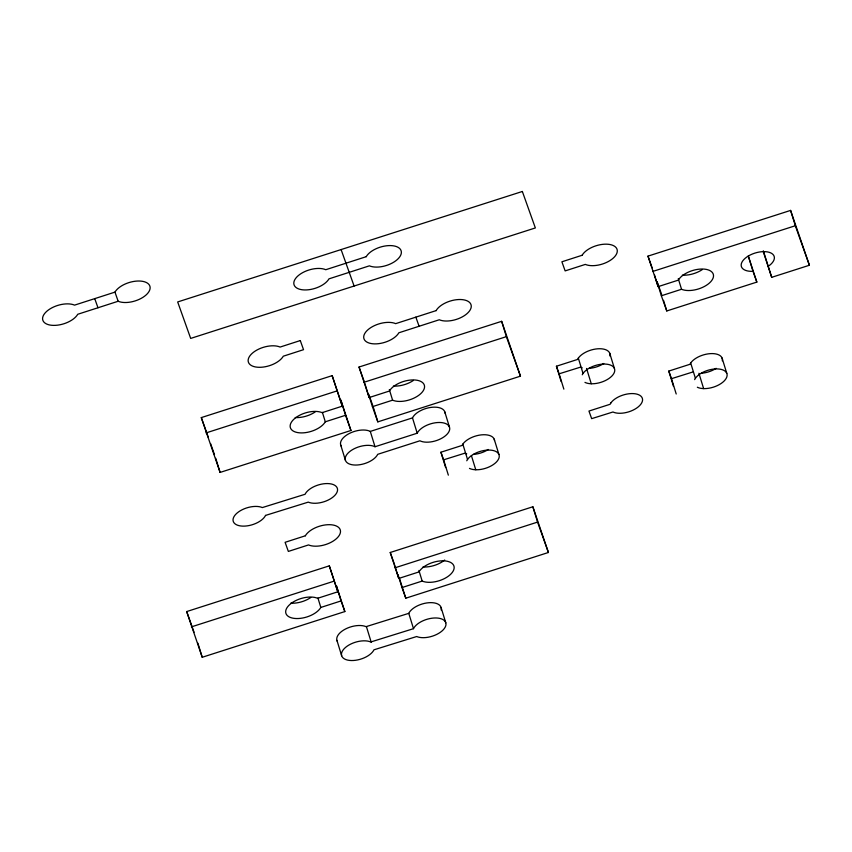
<?xml version="1.0" encoding="UTF-8"?>
<svg xmlns="http://www.w3.org/2000/svg" width="852" height="852" viewBox="0 0 852 852"><rect width="100%" height="100%" fill="white"/><g stroke="black" fill="none" stroke-linecap="round" stroke-linejoin="round"><path stroke-width="1.28" d="M337.435 641.492A17.168 8.861 -17.1 0 1 345.433 629.042A17.168 8.861 -17.1 0 1 366.04 626.657L408.779 613.355L409.301 612.386A17.168 8.861 -17.1 0 1 428.844 602.715A17.168 8.861 -17.1 0 1 441.155 609.947M413.497 628.68L414.019 627.711A17.168 8.861 -17.1 0 1 438.066 618.105A17.168 8.861 -17.1 0 1 441.975 631.023A17.168 8.861 -17.1 0 1 416.681 636.529L373.943 649.82L373.421 650.8A17.168 8.861 -17.1 0 1 349.363 660.396A17.168 8.861 -17.1 0 1 345.465 647.477A17.168 8.861 -17.1 0 1 370.758 641.982L413.497 628.68L408.779 613.355M494.533 440.537A17.168 8.861 -17.1 0 0 481.103 434.903A17.168 8.861 -17.1 0 0 462.817 444.126L462.05 445.447L440.921 452.22L445.639 467.546M466.768 460.772L467.535 459.452A17.168 8.861 -17.1 0 1 491.817 450.261A17.168 8.861 -17.1 0 1 494.895 463.413A17.168 8.861 -17.1 0 1 469.654 468.483L469.473 468.376M609.947 355.998A17.168 8.861 -17.1 0 0 597.87 348.787A17.168 8.861 -17.1 0 0 578.327 358.117L577.56 359.448L556.431 366.222L561.148 381.547M582.267 374.773L583.034 373.442A17.168 8.861 -17.1 0 1 607.316 364.262A17.168 8.861 -17.1 0 1 610.405 377.404A17.168 8.861 -17.1 0 1 585.154 382.484L584.973 382.378M722.304 360.843A17.168 8.861 -17.1 0 0 710.238 353.644A17.168 8.861 -17.1 0 0 690.684 362.973L689.918 364.305L668.788 371.078L673.506 386.403M694.636 379.63L695.392 378.299A17.168 8.861 -17.1 0 1 719.684 369.108A17.168 8.861 -17.1 0 1 722.762 382.26A17.168 8.861 -17.1 0 1 697.522 387.33L697.341 387.223M657.009 281.618L661.354 295.772L681.536 289.265A18.723 9.67 -17.1 0 0 709.301 283.13A18.723 9.67 -17.1 0 0 704.412 269.125A18.723 9.67 -17.1 0 0 678.352 280.138L658.106 286.645L647.978 256.132L790.603 210.412L809.4 265.249L771.699 277.326L763.403 251.042M767.854 266.527L768.121 266.367A17.168 8.861 -17.1 0 0 768.994 252.256A17.168 8.861 -17.1 0 0 743.924 259.477A17.168 8.861 -17.1 0 0 750.889 271.33L752.998 271.287L756.842 282.097L666.775 310.959L661.354 295.772M114.967 292.119L74.561 305.133A18.723 9.67 -17.1 0 0 46.796 311.278A18.723 9.67 -17.1 0 0 51.674 325.283A18.723 9.67 -17.1 0 0 77.745 314.271L118.162 301.257A18.723 9.67 -17.1 0 0 145.926 295.112A18.723 9.67 -17.1 0 0 141.038 281.117A18.723 9.67 -17.1 0 0 114.967 292.119L118.162 301.257M342.291 406.17L322.109 412.666A18.723 9.67 -17.1 0 0 294.345 418.811A18.723 9.67 -17.1 0 0 299.233 432.805A18.723 9.67 -17.1 0 0 325.304 421.804L345.539 415.286L350.949 430.484L220.093 472.423L201.296 417.597L332.163 375.647L342.291 406.17L332.163 375.647M372.42 406.67L377.83 421.868L520.455 376.158L501.658 321.321L359.033 367.031L369.172 397.554L389.407 391.036A18.723 9.67 -17.1 0 1 415.478 380.035A18.723 9.67 -17.1 0 1 420.355 394.029A18.723 9.67 -17.1 0 1 392.591 400.174L372.42 406.67L368.788 394.881M337.807 591.81L317.636 598.306A18.723 9.67 -17.1 0 0 289.872 604.451A18.723 9.67 -17.1 0 0 294.749 618.446A18.723 9.67 -17.1 0 0 320.821 607.444L341.056 600.926L344.847 611.566L202.222 657.275L186.684 611.566L329.309 565.845L337.807 591.81L329.309 565.845M401.995 587.561L405.786 598.2L548.411 552.49L532.862 506.77L390.237 552.49L398.747 578.444L418.982 571.926A18.723 9.67 -17.1 0 1 445.053 560.925A18.723 9.67 -17.1 0 1 449.941 574.93A18.723 9.67 -17.1 0 1 422.177 581.064L401.995 587.561L398.012 574.599M652.696 271.458L795.321 225.737L809.4 265.249M206.014 432.922L336.87 390.972M363.751 382.356L506.376 336.647L520.455 376.158M341.418 446.352A17.168 8.861 -17.1 0 1 349.213 433.54A17.168 8.861 -17.1 0 1 370.3 431.41L412.496 417.885A17.168 8.861 -17.1 0 1 430.622 407.448A17.168 8.861 -17.1 0 1 445.01 413.145M556.431 366.222L559.136 373.815L580.446 367.159A17.168 8.861 -17.1 0 0 582.225 367.819M375.018 446.736L417.214 433.21A17.168 8.861 -17.1 0 1 441.091 422.549A17.168 8.861 -17.1 0 1 445.724 435.532A17.168 8.861 -17.1 0 1 419.908 440.793L377.724 454.318A17.168 8.861 -17.1 0 1 353.836 464.979A17.168 8.861 -17.1 0 1 349.213 451.997A17.168 8.861 -17.1 0 1 375.018 446.736L370.3 431.41M668.788 371.078L671.493 378.671L692.804 372.005M440.921 452.22L443.636 459.824L464.936 453.157A17.168 8.861 -17.1 0 0 466.715 453.818M191.391 626.88L334.016 581.171M394.955 567.815L537.58 522.095L548.411 552.49M763.136 251.202L771.699 277.326M647.978 256.132L652.142 267.816M657.062 281.607L661.642 294.472M415.851 317.146L419.099 326.263M341.098 249.561L354.102 286.038M359.033 367.031L364.038 381.068M368.948 394.859L372.697 405.371M390.237 552.49L394.029 563.119M399.386 578.146L405.786 598.2M201.296 417.597L208.335 437.353M210.54 443.519L214.502 454.638M94.732 298.637L97.98 307.753M186.684 611.566L194.043 632.227M790.603 210.412L795.321 225.737M756.842 282.097L748.28 255.962L752.998 271.287M722.081 358.032L726.788 373.357M678.277 278.657L681.536 289.265M698.917 373.293L703.635 388.618M690.684 362.973L695.392 378.299M663.516 300.351L666.775 310.959M654.485 274.866L658.106 286.645M671.493 378.671L676.211 393.997M609.712 353.186L614.43 368.511M586.559 368.447L591.267 383.773M578.327 358.117L583.034 373.442M559.136 373.815L563.854 389.14M501.658 321.321L506.376 336.647M532.862 506.77L537.58 522.095M494.213 439.185L498.931 454.51M471.412 455.628L475.767 469.772M462.817 444.126L467.535 459.452M444.755 411.772L449.462 427.097M443.636 459.824L448.344 475.15M412.496 417.885L417.214 433.21M389.332 389.566L392.591 400.174M441.07 607.476L445.788 622.801M373.123 406.542L377.83 421.868M364.816 383.411L369.172 397.554M418.907 570.457L422.177 581.064M394.391 564.301L398.747 578.444M350.949 430.484L340.821 399.961L345.539 415.286M340.757 445.106L345.465 460.431M322.397 412.379L325.304 421.804M366.509 626.902L371.227 642.227M344.847 611.566L336.348 585.601L341.056 600.926M336.934 640.384L341.652 655.71M317.924 598.008L320.821 607.444M215.737 458.28L220.093 472.423M197.877 643.132L202.222 657.275M413.412 380.429A18.723 9.67 -17.1 0 1 393.4 386.073M315.219 411.91A18.723 9.67 -17.1 0 1 295.207 417.544M702.357 269.53A18.723 9.67 -17.1 0 1 682.346 275.164M444.701 560.041A18.723 9.67 -17.1 0 1 422.986 566.963M310.746 597.54A18.723 9.67 -17.1 0 1 290.734 603.184M716.149 368.33A17.168 8.861 -17.1 0 1 701.366 373.251M603.78 363.484A17.168 8.861 -17.1 0 1 589.009 368.394M488.281 449.483A17.168 8.861 -17.1 0 1 473.499 454.393M265.526 515.417L265.004 516.397A17.168 8.861 -17.1 0 1 240.946 525.993A17.168 8.861 -17.1 0 1 237.048 513.074A17.168 8.861 -17.1 0 1 262.341 507.568L305.08 494.277L305.602 493.297A17.168 8.861 -17.1 0 1 329.649 483.702A17.168 8.861 -17.1 0 1 333.547 496.62A17.168 8.861 -17.1 0 1 308.264 502.126L265.526 515.417M610.852 402.953L610.085 404.285L588.956 411.058L591.661 418.651L612.971 411.995A17.168 8.861 -17.1 0 0 638.212 406.915A17.168 8.861 -17.1 0 0 635.134 393.773A17.168 8.861 -17.1 0 0 610.852 402.953M366.2 256.697L325.783 269.711A18.723 9.67 -17.1 0 0 298.019 275.846A18.723 9.67 -17.1 0 0 302.907 289.85A18.723 9.67 -17.1 0 0 328.978 278.849L369.395 265.835A18.723 9.67 -17.1 0 0 397.149 259.69A18.723 9.67 -17.1 0 0 392.271 245.685A18.723 9.67 -17.1 0 0 366.2 256.697M300.287 340.566L280.106 347.062A18.723 9.67 -17.1 0 0 252.352 353.197A18.723 9.67 -17.1 0 0 257.229 367.201A18.723 9.67 -17.1 0 0 283.301 356.2L303.536 349.682L300.287 340.566M582.14 255.27L561.894 261.788L565.142 270.904L585.324 264.408A18.723 9.67 -17.1 0 0 613.089 258.262A18.723 9.67 -17.1 0 0 608.2 244.268A18.723 9.67 -17.1 0 0 582.14 255.27M436.096 310.629L395.679 323.643A18.723 9.67 -17.1 0 0 367.915 329.777A18.723 9.67 -17.1 0 0 372.793 343.782A18.723 9.67 -17.1 0 0 398.864 332.781L439.281 319.766A18.723 9.67 -17.1 0 0 467.045 313.621A18.723 9.67 -17.1 0 0 462.157 299.616A18.723 9.67 -17.1 0 0 436.096 310.629M305.346 535.791L285.1 542.309L288.349 551.425L308.53 544.929A18.723 9.67 -17.1 0 0 336.295 538.784A18.723 9.67 -17.1 0 0 331.407 524.789A18.723 9.67 -17.1 0 0 305.346 535.791M522.351 191.476L177.674 301.949L190.678 338.414L535.354 227.942L522.351 191.476"/></g></svg>
